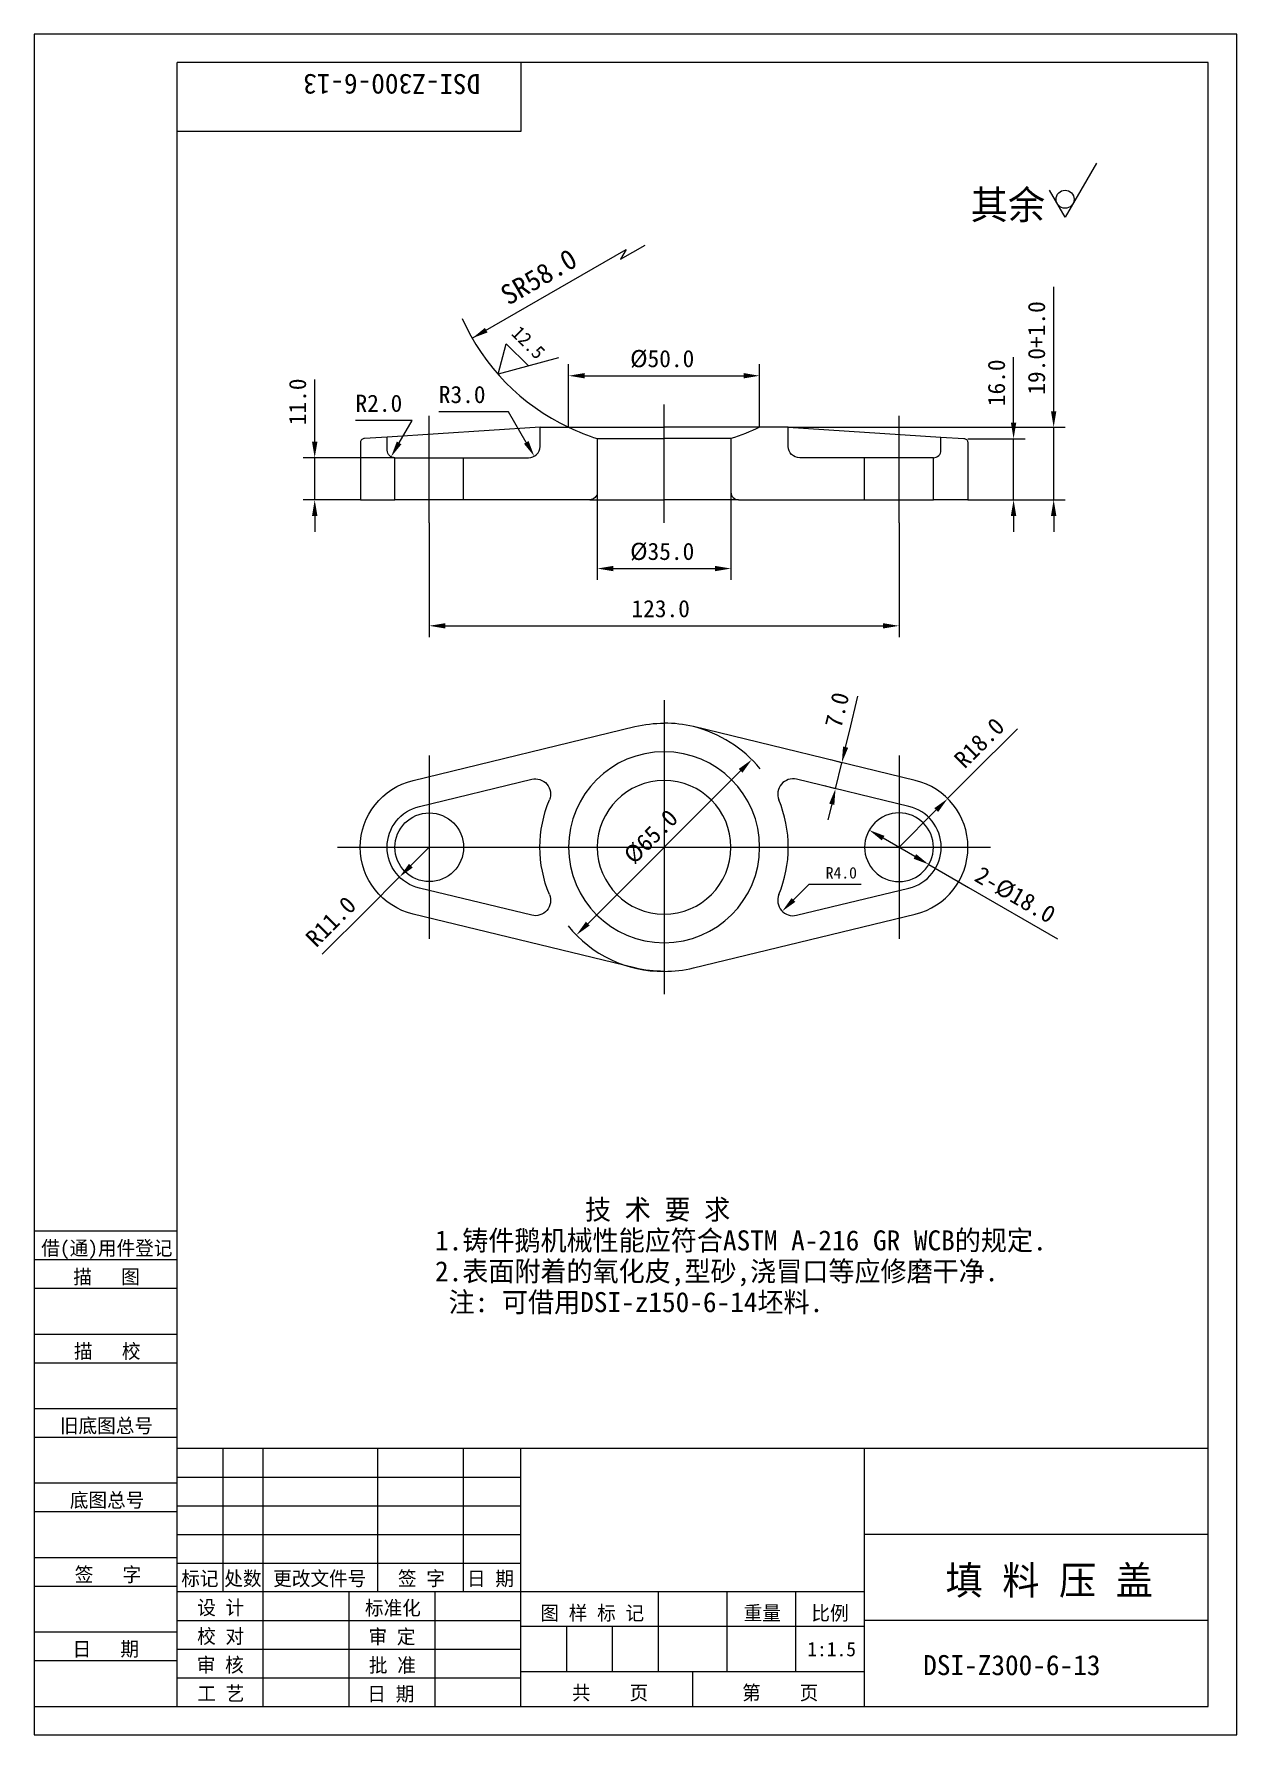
# Model space of a CAD drawing. Header units: metres. Extents: x 0 to 210, y 0 to 297.
import ezdxf

# ---------------------------------------------------------------- set-up
doc = ezdxf.new("R2010")
doc.units = ezdxf.units.M
for name, color, linetype in [('C', 6, 'Continuous'), ('D', 1, 'Continuous'), ('FL', 5, 'Continuous'), ('T', 7, 'Continuous'), ('TL', 4, 'Continuous')]:
    doc.layers.add(name, color=color, linetype=linetype)

# ---------------------------------------------------------------- blocks, each defined once
blk = doc.blocks.new('TUKUN4')
at = {"layer": 'FL'}
for p, q in [((0, 297), (0, 0)), ((210, 297), (0, 297)), ((210, 0), (210, 297)), ((0, 78), (25, 78)), ((0, 70), (25, 70)), ((0, 65), (25, 65)), ((0, 57), (25, 57)), ((0, 52), (25, 52)), ((33, 25), (33, 50)), ((40, 5), (40, 50)), ((60, 25), (60, 50)), ((75, 25), (75, 50)), ((25, 45), (85, 45)), ((0, 44), (25, 44)), ((0, 39), (25, 39)), ((25, 40), (85, 40)), ((25, 35), (85, 35)), ((0, 31), (25, 31)), ((25, 30), (85, 30)), ((0, 26), (25, 26)), ((70, 5), (70, 25)), ((0, 18), (25, 18)), ((25, 20), (85, 20)), ((25, 15), (85, 15)), ((0, 13), (25, 13)), ((25, 10), (85, 10)), ((0, 0), (210, 0))]:
    blk.add_line(p, q, dxfattribs=at)
at = {"layer": 'TL'}
for p, q in [((25, 5), (25, 292)), ((205, 292), (25, 292)), ((85, 292), (85, 280)), ((205, 5), (205, 292)), ((85, 280), (25, 280)), ((0, 88), (25, 88)), ((0, 83), (25, 83)), ((205, 50), (25, 50)), ((85, 5), (85, 50)), ((145, 5), (145, 50)), ((205, 35), (145, 35)), ((145, 25), (25, 25)), ((55, 5), (55, 25)), ((109, 11), (109, 25)), ((121, 11), (121, 25)), ((133, 11), (133, 25)), ((85, 19), (145, 19)), ((93, 11), (93, 19)), ((101, 11), (101, 19)), ((205, 20), (145, 20)), ((145, 11), (85, 11)), ((115, 5), (115, 11)), ((0, 5), (205, 5))]:
    blk.add_line(p, q, dxfattribs=at)
at = {"layer": 'T'}
for s, p in [('借(通)用件登记', (1.26, 83.76)), ('描   图', (6.86, 78.76)), ('描   校', (6.98, 65.76)), ('旧底图总号', (4.52, 52.76)), ('底图总号', (6.25, 39.76)), ('签   字', (7.1, 26.76)), ('标记', (25.71, 26.07)), ('处数', (33.22, 26.07)), ('更改文件号', (41.75, 26.07)), ('签 字', (63.53, 26.07)), ('日 期', (75.57, 26.07)), ('设 计', (28.5, 20.99)), ('标准化', (57.77, 20.93)), ('图 样 标 记', (88.4, 20.04)), ('重量', (123.88, 20.04)), ('比例', (135.7, 20.04)), ('校 对', (28.48, 15.99)), ('审 定', (58.39, 15.93)), ('日   期', (6.72, 13.76)), ('审 核', (28.41, 10.99)), ('批 准', (58.46, 10.93)), ('共    页', (93.91, 6.13)), ('第    页', (123.62, 6.13)), ('工 艺', (28.52, 5.99)), ('日 期', (58.18, 5.93))]:
    blk.add_text(s, height=2.5, dxfattribs=at).set_placement(p)

msp = doc.modelspace()

# ---------------------------------------------------------------- linework, layer by layer
at = {"layer": 'C'}
for p, q in [((110, 211.67), (110, 232.33)), ((69, 211.67), (69, 230.33)), ((151, 211.67), (151, 230.33)), ((110, 180.67), (110, 129.33)), ((69, 171), (69, 139)), ((151, 171), (151, 139)), ((53, 155), (167, 155))]:
    msp.add_line(p, q, dxfattribs=at)
at = {"layer": 'D'}
for p, q in [((185.46, 274.46), (180, 265)), ((180, 265), (177.27, 269.73)), ((76.51, 243.89), (103.36, 259.39)), ((102.36, 257.66), (106.69, 260.16)), ((103.36, 259.39), (102.36, 257.66)), ((178, 233.93), (178, 252.88)), ((81.02, 237.62), (82.44, 242.9)), ((82.44, 242.9), (86.3, 239.04)), ((171, 231.93), (171, 240.59)), ((91.58, 240.45), (81.02, 237.62)), ((93.33, 228.33), (93.33, 239.33)), ((126.67, 228.33), (126.67, 239.33)), ((49, 228.6), (49, 236.69)), ((96.13, 237.33), (123.87, 237.33)), ((171, 229.13), (171, 231.93)), ((178, 231.13), (178, 233.93)), ((65.5, 229.53), (56.12, 229.53)), ((63.73, 225.6), (66, 229.53)), ((66, 229.53), (65.5, 229.53)), ((80.03, 231.06), (70.66, 231.06)), ((82.83, 231.06), (80.03, 231.06)), ((85.93, 225.69), (82.83, 231.06)), ((49, 225.8), (49, 228.6)), ((131.67, 228.33), (180, 228.33)), ((163, 226.33), (173, 226.33)), ((171, 215.67), (171, 226.33)), ((178, 215.67), (178, 228.33)), ((63, 223), (47, 223)), ((49, 215.67), (49, 223)), ((98.33, 217), (98.33, 201.67)), ((121.67, 217), (121.67, 201.67)), ((57, 215.67), (47, 215.67)), ((163, 215.67), (173, 215.67)), ((163, 215.67), (180, 215.67)), ((49, 212.87), (49, 210.07)), ((69, 211.67), (69, 191.67)), ((151, 211.67), (151, 191.67)), ((171, 212.87), (171, 210.07)), ((178, 212.87), (178, 210.07)), ((101.13, 203.67), (118.87, 203.67)), ((71.8, 193.67), (148.2, 193.67)), ((142.34, 175.21), (143.84, 181.41)), ((163.45, 167.45), (171.69, 175.69)), ((141.68, 172.49), (142.34, 175.21)), ((141.02, 169.77), (139.08, 170.24)), ((139.92, 165.23), (141.02, 169.77)), ((123.34, 168.34), (96.66, 141.66)), ((159.49, 163.49), (163.45, 167.45)), ((139.92, 165.23), (137.98, 165.71)), ((139.26, 162.51), (138.6, 159.79)), ((157.51, 161.51), (151, 155)), ((65.79, 151.79), (69, 155)), ((153.77, 153.4), (148.23, 156.6)), ((156.2, 152), (163.12, 148)), ((63.81, 149.81), (58.16, 144.16)), ((132.58, 145.8), (135.32, 148.54)), ((135.32, 148.54), (138.12, 148.54)), ((138.12, 148.54), (144.4, 148.54)), ((163.12, 148), (178.67, 139.03)), ((58.16, 144.16), (50.32, 136.32))]:
    msp.add_line(p, q, dxfattribs=at)
for points in [[(74.75, 247.33, 0.18), (93.33, 228.33, 0.18)], [(126.77, 168.71, 0.16), (115.11, 176.06, 0.16)], [(93.23, 141.29, 0.23), (110, 133.33, 0.23)]]:
    msp.add_lwpolyline(points, format="xyb", dxfattribs=at)
msp.add_circle((180, 268.15), 1.58, dxfattribs=at)
for points in [[(78.71, 245.69), (79.17, 244.89), (76.51, 243.89)], [(96.13, 237.8), (96.13, 236.87), (93.33, 237.33)], [(123.87, 237.8), (123.87, 236.87), (126.67, 237.33)], [(170.53, 229.13), (171.47, 229.13), (171, 226.33)], [(177.53, 231.13), (178.47, 231.13), (178, 228.33)], [(48.53, 225.8), (49.47, 225.8), (49, 223)], [(64.14, 225.37), (63.33, 225.84), (62.33, 223.18)], [(86.34, 225.93), (85.53, 225.46), (87.33, 223.27)], [(48.53, 212.87), (49.47, 212.87), (49, 215.67)], [(170.53, 212.87), (171.47, 212.87), (171, 215.67)], [(177.53, 212.87), (178.47, 212.87), (178, 215.67)], [(101.13, 204.13), (101.13, 203.2), (98.33, 203.67)], [(118.87, 204.13), (118.87, 203.2), (121.67, 203.67)], [(71.8, 194.13), (71.8, 193.2), (69, 193.67)], [(148.2, 194.13), (148.2, 193.2), (151, 193.67)], [(141.23, 172.6), (142.13, 172.38), (141.02, 169.77)], [(123.67, 168.01), (123.01, 168.67), (125.32, 170.32)], [(138.81, 162.62), (139.71, 162.4), (139.92, 165.23)], [(157.84, 161.18), (157.18, 161.84), (159.49, 163.49)], [(148, 156.2), (148.46, 157), (145.8, 158)], [(66.12, 151.46), (65.46, 152.12), (63.81, 149.81)], [(153.54, 153), (154, 153.8), (156.2, 152)], [(132.91, 145.47), (132.25, 146.13), (130.6, 143.82)], [(96.99, 141.33), (96.33, 141.99), (94.68, 139.68)]]:
    msp.add_solid(points, dxfattribs=at)
at = {"layer": 'TL'}
for points in [[(63, 215.67), (63, 223), (63, 223, -0.41), (61.67, 224.33), (61.67, 226.63), (57.71, 226.37, 0.43), (57, 225.71), (57, 215.67), (63, 215.67)], [(75, 223), (86.33, 223, 0.41), (88.33, 225), (88.33, 228.33), (93.33, 228.33, 0.03), (98.33, 226.36), (98.33, 217, -0.41), (97, 215.67), (75, 215.67), (75, 223)], [(145, 223), (133.67, 223, -0.41), (131.67, 225), (131.67, 228.33), (126.67, 228.33, -0.03), (121.67, 226.36), (121.67, 217, 0.41), (123, 215.67), (145, 215.67), (145, 223)], [(157, 215.67), (157, 223), (157, 223, 0.41), (158.33, 224.33), (158.33, 226.63), (162.29, 226.37, -0.43), (163, 225.71), (163, 215.67), (157, 215.67)], [(110, 133.33, -0.06), (104.89, 133.94), (66.17, 143.34, -0.79), (66.17, 166.66), (104.89, 176.06, -0.06), (110, 176.67, -0.06)], [(110, 133.33, 0.06), (115.11, 133.94), (153.83, 143.34, 0.79), (153.83, 166.66), (115.11, 176.06, 0.06), (110, 176.67, 0.06)], [(89.98, 146.73, -0.61), (86.88, 143.12), (67.27, 147.87, -0.79), (67.27, 162.13), (86.88, 166.88, -0.61), (89.98, 163.27, -0.61)], [(130.02, 146.73, 0.61), (133.12, 143.12), (152.73, 147.87, 0.79), (152.73, 162.13), (133.12, 166.88, 0.61), (130.02, 163.27, 0.61)], [(89.98, 146.73, -0.2), (89.98, 163.27, -0.2)], [(130.02, 146.73, 0.2), (130.02, 163.27, 0.2)]]:
    msp.add_lwpolyline(points, format="xyb", dxfattribs=at)
for points in [[(88.33, 228.33), (61.67, 226.63)], [(93.33, 228.33), (110, 228.33)], [(98.33, 226.36), (110, 226.36)], [(126.67, 228.33), (110, 228.33)], [(121.67, 226.36), (110, 226.36)], [(131.67, 228.33), (158.33, 226.63)], [(63, 223), (63, 223), (75, 223)], [(157, 223), (157, 223), (145, 223)], [(75, 215.67), (63, 215.67)], [(97, 215.67), (110, 215.67)], [(123, 215.67), (110, 215.67)], [(145, 215.67), (157, 215.67)]]:
    msp.add_lwpolyline(points, dxfattribs=at)
for points in [[(126.67, 155, 1), (93.33, 155, 1)], [(121.67, 155, 1), (98.33, 155, 1)], [(63, 155, -1), (75, 155, -1)], [(157, 155, 1), (145, 155, 1)]]:
    msp.add_lwpolyline(points, format="xyb", close=True, dxfattribs=at)

# ---------------------------------------------------------------- block references
at = {"layer": 'T'}
msp.add_blockref('TUKUN4', (0, 0), dxfattribs=at)

# ---------------------------------------------------------------- texts
at = {"layer": 'D'}
for s, height, rotation, p in [('DSI-Z300-6-13', 3.5, 180, (77.92, 290)), ('SR58.0', 3.5, 30, (82.78, 249.53)), ('19.0+1.0', 3, 90, (176.5, 234.02)), ('12.5', 2.38, 315, (83.18, 244.59)), ('16.0', 3, 90, (169.5, 232.02)), ('11.0', 3, 90, (47.5, 228.69)), ('7.0', 3, 76.36, (140.9, 175.65)), ('R18.0', 3, 45, (162.45, 168.57)), ('%%C65.0', 3, 45, (104.75, 151.87)), ('2-%%C18.0', 3, 330, (163.95, 149.25)), ('R11.0', 3, 45, (49.26, 137.38))]:
    msp.add_text(s, height=height, rotation=rotation, dxfattribs=at).set_placement(p)
for s, height, p in [('其余', 5, (163.51, 264.67)), ('%%C50.0', 3, (104.07, 238.83)), ('R3.0', 3, (70.66, 232.56)), ('R2.0', 3, (56.12, 231.03)), ('%%C35.0', 3, (104.07, 205.17)), ('123.0', 3, (104.29, 195.17)), ('R4.0', 2, (138.21, 149.54)), ('           技 术 要 求', 3.5, (70, 90)), ('1.铸件鹅机械性能应符合ASTM A-216 GR WCB的规定.', 3.5, (70, 84.61)), ('2.表面附着的氧化皮,型砂,浇冒口等应修磨干净.', 3.5, (70, 79.22)), (' 注: 可借用DSI-z150-6-14坯料.', 3.5, (70, 73.83)), ('填 料 压 盖', 5, (159.12, 24.5)), ('1:1.5', 2.5, (134.99, 13.74)), ('DSI-Z300-6-13', 3.5, (155.22, 10.45))]:
    msp.add_text(s, height=height, dxfattribs=at).set_placement(p)

doc.saveas('drawing.dxf')
